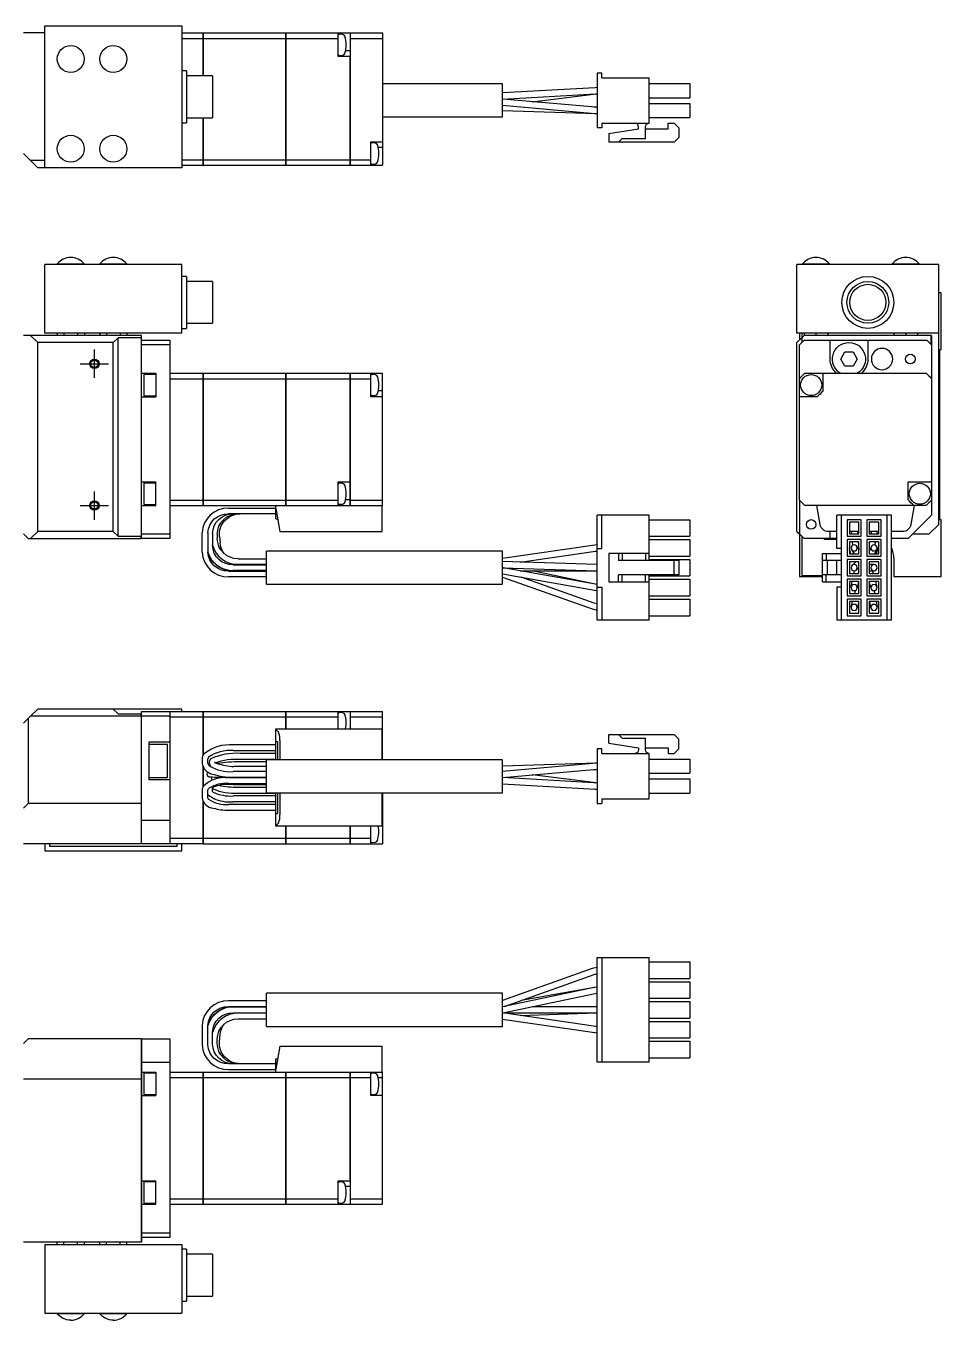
# Model space of a CAD drawing. Extents: x -1 to 434, y -8 to 284.
# Drawn here: x 240.2 to 433.9, y 10 to 283.9 of the extents above; entities that cross this region are included whole.
import ezdxf

# ---------------------------------------------------------------- set-up
doc = ezdxf.new("R2010")
doc.units = 0
doc.header["$LTSCALE"] = 0.5
doc.linetypes.add('CENTER', pattern=[50.8, 31.75, -6.35, 6.35, -6.35])
for name, color, linetype in [('MSM_CENTER', 1, 'CENTER'), ('MSM_CONTINUOUS', 7, 'CONTINUOUS'), ('MSM_NARROW', 5, 'CONTINUOUS')]:
    doc.layers.add(name, color=color, linetype=linetype)

msp = doc.modelspace()

# ---------------------------------------------------------------- linework, layer by layer
at = {"layer": 'MSM_CENTER'}
for p, q in [((254.7, 209.36), (254.7, 215.36)), ((251.7, 212.36), (257.7, 212.36)), ((254.7, 179.36), (254.7, 185.36)), ((251.7, 182.36), (257.7, 182.36))]:
    msp.add_line(p, q, dxfattribs=at)
at = {"layer": 'MSM_CONTINUOUS'}
for p, q in [((244.2, 282.36), (239.7, 282.36)), ((244.2, 283.86), (273.2, 283.86)), ((244.2, 253.86), (244.2, 283.86)), ((273.2, 283.86), (273.2, 253.86)), ((273.2, 282.36), (277.69, 282.36)), ((277.69, 273.29), (277.69, 282.36)), ((277.7, 282.36), (277.7, 273.29)), ((277.7, 282.36), (295.19, 282.36)), ((295.19, 254.36), (295.19, 282.36)), ((295.2, 282.35), (295.19, 282.35)), ((295.2, 282.36), (295.2, 254.36)), ((295.2, 282.36), (308.8, 282.36)), ((306.3, 277.36), (306.3, 282.36)), ((307.29, 282.03), (306.52, 282.1)), ((308.81, 282.36), (308.81, 254.36)), ((308.81, 282.36), (315.7, 282.36)), ((315.7, 282.36), (315.7, 254.36)), ((273.2, 281.21), (277.69, 281.21)), ((277.7, 281.21), (295.19, 281.21)), ((295.2, 281.2), (295.19, 281.2)), ((295.2, 281.21), (306.3, 281.21)), ((308.81, 281.21), (315.7, 281.21)), ((308.8, 277.36), (306.3, 277.36)), ((306.52, 277.63), (307.29, 277.7)), ((308.8, 278.61), (307.87, 278.61)), ((308.8, 254.36), (308.8, 277.36)), ((274.2, 274.36), (273.2, 274.36)), ((274.2, 274.36), (274.2, 263.36)), ((279.7, 273.29), (274.2, 273.29)), ((277.7, 273.43), (277.69, 273.42)), ((279.7, 273.29), (279.7, 264.44)), ((341.1, 271.6), (315.7, 271.6)), ((341.1, 264.6), (341.1, 271.6)), ((362.1, 273.86), (361.1, 273.86)), ((361.1, 273.86), (361.1, 262.26)), ((362.1, 272.86), (362.1, 273.86)), ((362.1, 272.86), (372.1, 272.86)), ((372.1, 263.26), (372.1, 272.86)), ((372.1, 271.66), (380.7, 271.66)), ((380.7, 271.66), (380.7, 268.66)), ((360.68, 270.79), (341.1, 269.67)), ((341.1, 268.36), (360.76, 269.49)), ((347.33, 267.82), (360.88, 269.48)), ((361.1, 270.81), (360.68, 270.79)), ((360.76, 269.49), (361.1, 269.51)), ((361.09, 269.5), (361.1, 269.5)), ((372.1, 268.66), (380.7, 268.66)), ((341.1, 267.06), (360.63, 265.35)), ((341.1, 265.97), (360.97, 265.32)), ((360.75, 266.65), (341.13, 268.37)), ((361.1, 266.63), (360.33, 266.68)), ((361.1, 266.62), (360.75, 266.65)), ((372.1, 267.46), (380.7, 267.46)), ((380.7, 267.46), (380.7, 264.46)), ((273.2, 263.36), (274.2, 263.36)), ((274.2, 264.44), (279.7, 264.44)), ((277.69, 254.36), (277.69, 264.44)), ((277.69, 263.66), (277.7, 263.64)), ((277.7, 264.44), (277.7, 254.36)), ((315.7, 264.6), (341.1, 264.6)), ((360.63, 265.35), (361.1, 265.32)), ((360.97, 265.32), (361.1, 265.31)), ((362.1, 263.26), (372.1, 263.26)), ((362.1, 263.26), (362.1, 262.26)), ((372.1, 264.46), (380.7, 264.46)), ((376.1, 263.26), (377.4, 263.26)), ((376.1, 262.06), (376.1, 263.26)), ((377.4, 263.26), (378.4, 262.26)), ((362.1, 262.26), (361.1, 262.26)), ((363.6, 261.06), (369.85, 262.06)), ((363.6, 261.06), (363.6, 259.26)), ((369.85, 262.06), (369.85, 262.51)), ((371.35, 260.06), (371.35, 262.51)), ((371.35, 262.06), (376.1, 262.06)), ((378.4, 260.26), (377.4, 259.26)), ((378.4, 262.26), (378.4, 260.26)), ((313.2, 254.36), (313.2, 259.36)), ((313.2, 259.36), (315.7, 259.36)), ((314.18, 259.03), (313.41, 259.1)), ((315.7, 258.11), (314.76, 258.11)), ((377.4, 259.26), (363.6, 259.26)), ((365.6, 259.26), (366.4, 260.06)), ((366.4, 260.06), (371.35, 260.06)), ((242.7, 253.86), (239.7, 256.86)), ((244.2, 255.36), (241.2, 255.36)), ((273.2, 255.52), (277.69, 255.52)), ((277.7, 255.52), (295.19, 255.52)), ((295.2, 255.52), (295.19, 255.52)), ((295.2, 255.52), (308.8, 255.52)), ((308.81, 255.52), (313.2, 255.52)), ((313.41, 254.63), (314.18, 254.7)), ((273.2, 253.86), (242.7, 253.86)), ((273.2, 254.36), (277.69, 254.36)), ((277.7, 254.36), (295.19, 254.36)), ((295.2, 254.37), (295.19, 254.37)), ((295.2, 254.36), (308.8, 254.36)), ((308.81, 254.36), (315.7, 254.36)), ((273.2, 233.36), (244.2, 233.36)), ((244.2, 218.86), (244.2, 233.36)), ((246.85, 233.52), (252.55, 233.52)), ((246.85, 233.52), (246.85, 233.36)), ((252.55, 233.36), (252.55, 233.52)), ((255.85, 233.52), (261.55, 233.52)), ((255.85, 233.52), (255.85, 233.36)), ((261.55, 233.36), (261.55, 233.52)), ((273.2, 218.86), (273.2, 233.36)), ((403.4, 218.86), (403.4, 233.36)), ((433.4, 233.36), (403.4, 233.36)), ((404.55, 233.52), (410.25, 233.52)), ((404.55, 233.52), (404.55, 233.36)), ((410.25, 233.36), (410.25, 233.52)), ((423.55, 233.52), (429.25, 233.52)), ((423.55, 233.52), (423.55, 233.36)), ((429.25, 233.36), (429.25, 233.52)), ((433.4, 178.36), (433.4, 233.36)), ((274.2, 230.86), (273.2, 230.86)), ((274.2, 230.86), (274.2, 219.86)), ((279.7, 229.78), (274.2, 229.78)), ((279.7, 229.78), (279.7, 220.93)), ((433.9, 227.36), (433.4, 227.36)), ((433.9, 215.36), (433.9, 227.36)), ((273.2, 219.86), (274.2, 219.86)), ((274.2, 220.93), (279.7, 220.93)), ((264.7, 218.36), (239.7, 218.36)), ((242.7, 216.86), (241.2, 218.36)), ((258.7, 216.86), (242.7, 216.86)), ((242.7, 176.86), (242.7, 216.86)), ((273.2, 218.86), (244.2, 218.86)), ((246.82, 218.86), (246.82, 218.36)), ((248.26, 218.86), (248.26, 218.36)), ((251.15, 218.86), (251.15, 218.36)), ((252.59, 218.86), (252.59, 218.36)), ((255.82, 218.86), (255.82, 218.36)), ((257.26, 218.86), (257.26, 218.36)), ((259.7, 217.86), (258.7, 216.86)), ((258.7, 176.86), (258.7, 216.86)), ((259.7, 175.86), (259.7, 217.86)), ((264.7, 217.86), (259.7, 217.86)), ((260.15, 218.86), (260.15, 218.36)), ((261.59, 218.86), (261.59, 218.36)), ((264.7, 175.36), (264.7, 218.36)), ((264.7, 217.36), (270.7, 217.36)), ((270.7, 216.36), (264.7, 216.36)), ((270.7, 217.36), (270.7, 175.36)), ((433.4, 218.86), (403.4, 218.86)), ((404.4, 217.86), (403.4, 216.86)), ((403.4, 176.86), (403.4, 216.86)), ((403.9, 218.86), (403.9, 217.36)), ((404.9, 217.36), (403.9, 216.36)), ((403.9, 209.25), (403.9, 216.36)), ((404.4, 218.86), (404.4, 216.86)), ((404.9, 218.36), (404.4, 217.86)), ((404.9, 218.86), (404.9, 218.36)), ((431.9, 218.36), (404.9, 218.36)), ((404.9, 217.36), (430.9, 217.36)), ((407.4, 218.86), (407.4, 218.36)), ((409.9, 218.86), (409.9, 218.36)), ((410.4, 213.36), (410.4, 217.36)), ((418.4, 217.36), (418.4, 213.36)), ((423.9, 218.86), (423.9, 218.36)), ((426.4, 218.86), (426.4, 218.36)), ((428.9, 218.86), (428.9, 218.36)), ((431.9, 216.36), (430.9, 217.36)), ((431.8, 216.46), (431.8, 218.36)), ((431.9, 218.36), (431.9, 209.24)), ((412.67, 213.36), (413.54, 214.86)), ((413.54, 214.86), (415.27, 214.86)), ((415.27, 214.86), (416.13, 213.36)), ((433.6, 215.36), (433.9, 215.36)), ((433.6, 179.36), (433.6, 215.36)), ((413.54, 211.86), (412.67, 213.36)), ((415.27, 211.86), (413.54, 211.86)), ((416.13, 213.36), (415.27, 211.86)), ((264.7, 210.36), (267.7, 210.36)), ((265.2, 210.11), (265.2, 205.61)), ((267.7, 210.11), (265.2, 210.11)), ((267.7, 210.36), (267.7, 205.36)), ((270.7, 210.36), (277.69, 210.36)), ((270.7, 209.2), (277.69, 209.2)), ((277.69, 182.36), (277.69, 210.36)), ((277.7, 210.36), (295.19, 210.36)), ((277.7, 210.36), (277.7, 182.36)), ((277.7, 209.2), (295.19, 209.2)), ((295.19, 182.36), (295.19, 210.36)), ((295.2, 210.35), (295.19, 210.35)), ((295.2, 209.2), (295.19, 209.2)), ((295.2, 210.36), (308.8, 210.36)), ((295.2, 210.36), (295.2, 182.36)), ((295.2, 209.2), (308.8, 209.2)), ((308.8, 182.36), (308.8, 210.36)), ((308.81, 210.36), (315.7, 210.36)), ((308.81, 210.36), (308.81, 182.36)), ((308.81, 209.2), (313.2, 209.2)), ((313.2, 205.36), (313.2, 210.36)), ((314.18, 210.02), (313.41, 210.09)), ((315.7, 182.36), (315.7, 210.36)), ((403.9, 183.51), (403.9, 209.2)), ((405.06, 210.36), (430.75, 210.36)), ((408.9, 210.36), (408.9, 206.61)), ((431.9, 209.2), (431.9, 183.51)), ((265.2, 205.61), (267.7, 205.61)), ((313.41, 205.63), (314.18, 205.69)), ((315.7, 206.61), (314.76, 206.61)), ((264.7, 205.36), (267.7, 205.36)), ((315.7, 205.36), (313.2, 205.36)), ((407.65, 205.36), (403.9, 205.36)), ((264.7, 187.36), (267.7, 187.36)), ((265.2, 187.11), (265.2, 182.61)), ((267.7, 187.11), (265.2, 187.11)), ((267.7, 182.36), (267.7, 187.36)), ((306.3, 187.36), (308.8, 187.36)), ((306.3, 182.36), (306.3, 187.36)), ((307.29, 187.02), (306.52, 187.09)), ((426.9, 187.36), (431.9, 187.36)), ((426.9, 183.61), (426.9, 187.36)), ((270.7, 183.51), (277.69, 183.51)), ((277.7, 183.51), (295.19, 183.51)), ((295.2, 183.51), (295.19, 183.51)), ((295.2, 183.51), (306.3, 183.51)), ((308.8, 183.61), (307.87, 183.61)), ((308.81, 183.51), (315.7, 183.51)), ((264.7, 182.36), (267.7, 182.36)), ((265.2, 182.61), (267.7, 182.61)), ((270.7, 182.36), (277.69, 182.36)), ((277.7, 182.36), (315.7, 182.36)), ((283.1, 181.81), (293.1, 181.81)), ((293.1, 179.56), (293.1, 182.36)), ((293.1, 181.76), (293.97, 176.86)), ((295.2, 182.37), (295.19, 182.37)), ((306.52, 182.63), (307.29, 182.69)), ((315.6, 176.86), (315.6, 182.36)), ((403.9, 183.46), (403.9, 167.36)), ((430.75, 182.36), (405.06, 182.36)), ((408.31, 178.34), (407.6, 182.36)), ((428.2, 182.36), (427.49, 178.34)), ((431.9, 183.47), (431.9, 180.36)), ((293.1, 180.61), (283.1, 180.61)), ((285.59, 180.61), (285.35, 180.6)), ((293.1, 179.56), (293.49, 179.56)), ((372.1, 180.31), (361.1, 180.31)), ((361.1, 158.11), (361.1, 180.31)), ((362.1, 173.31), (362.1, 180.31)), ((372.1, 170.71), (372.1, 180.31)), ((372.1, 179.36), (380.7, 179.36)), ((380.7, 179.36), (380.7, 175.86)), ((411.8, 173.31), (411.8, 180.31)), ((423.4, 180.31), (411.8, 180.31)), ((412.8, 158.11), (412.8, 180.31)), ((414, 179.36), (414, 175.86)), ((417, 179.36), (414, 179.36)), ((414.5, 178.86), (414.5, 176.36)), ((416.5, 178.86), (414.5, 178.86)), ((416.5, 176.36), (416.5, 178.86)), ((417, 175.86), (417, 179.36)), ((418.2, 179.36), (418.2, 175.86)), ((421.2, 179.36), (418.2, 179.36)), ((418.7, 178.86), (418.7, 176.36)), ((420.7, 178.86), (418.7, 178.86)), ((420.7, 176.36), (420.7, 178.86)), ((421.2, 175.86), (421.2, 179.36)), ((422.4, 180.31), (422.4, 158.11)), ((423.4, 158.11), (423.4, 180.31)), ((426.9, 175.36), (431.9, 180.36)), ((431.4, 176.36), (433.4, 178.36)), ((433.9, 179.36), (433.6, 179.36)), ((433.9, 167.36), (433.9, 179.36)), ((239.7, 176.36), (240.7, 175.36)), ((240.7, 175.36), (264.6, 175.36)), ((241.2, 175.36), (242.7, 176.86)), ((258.7, 176.86), (242.7, 176.86)), ((258.7, 176.86), (259.7, 175.86)), ((259.7, 175.86), (264.61, 175.86)), ((264.61, 175.37), (264.6, 175.36)), ((264.7, 175.99), (264.61, 175.86)), ((264.61, 175.37), (264.61, 175.86)), ((264.61, 175.37), (264.7, 175.46)), ((264.7, 176.36), (270.7, 176.36)), ((270.7, 175.36), (264.7, 175.36)), ((277.5, 172.51), (277.5, 176.61)), ((278.7, 176.61), (278.7, 172.51)), ((279.7, 176.45), (279.7, 173.97)), ((280.7, 176.3), (280.7, 175.42)), ((281.18, 175.84), (281.3, 174.46)), ((293.97, 176.86), (315.6, 176.86)), ((372.1, 175.86), (380.7, 175.86)), ((403.4, 176.86), (403.9, 176.36)), ((403.9, 176.36), (404.9, 175.36)), ((404.4, 175.86), (404.4, 167.56)), ((411.8, 175.36), (404.9, 175.36)), ((409.2, 175.16), (409.2, 175.36)), ((411.8, 176.86), (410.08, 176.86)), ((410.4, 175.36), (410.4, 176.86)), ((414, 175.86), (417, 175.86)), ((416.5, 176.86), (414.5, 176.86)), ((414.5, 176.36), (416.5, 176.36)), ((415.01, 176.36), (414.96, 176.86)), ((416.17, 176.86), (416.21, 176.36)), ((416.5, 176.48), (416.49, 176.86)), ((418.2, 175.86), (421.2, 175.86)), ((420.7, 176.86), (418.7, 176.86)), ((418.7, 176.36), (420.7, 176.36)), ((418.71, 176.36), (418.78, 176.86)), ((419.16, 176.86), (419.06, 176.36)), ((420.38, 176.86), (420.28, 176.36)), ((425.72, 176.86), (423.4, 176.86)), ((426.9, 175.36), (423.4, 175.36)), ((427.9, 176.36), (431.4, 176.36)), ((278.71, 172.51), (278.7, 172.55)), ((291.1, 165.71), (291.1, 172.71)), ((341.1, 172.71), (291.1, 172.71)), ((360.63, 174), (341.1, 171.16)), ((341.1, 165.71), (341.1, 172.71)), ((344.81, 170.39), (360.78, 172.7)), ((361.1, 174.04), (360.6, 173.99)), ((360.78, 172.7), (361.1, 172.74)), ((361.1, 173.31), (362.1, 173.31)), ((372.1, 175.16), (380.7, 175.16)), ((380.7, 175.16), (380.7, 171.66)), ((411.8, 175.16), (409.2, 175.16)), ((412.8, 173.31), (411.8, 173.31)), ((414, 175.16), (414, 171.66)), ((417, 175.16), (414, 175.16)), ((414.5, 174.66), (414.5, 172.16)), ((416.5, 174.66), (414.5, 174.66)), ((414.76, 172.16), (414.5, 173.34)), ((414.72, 172.34), (414.5, 172.85)), ((414.94, 173.07), (415.5, 172.16)), ((415.21, 173.99), (415.15, 174.66)), ((416.5, 173.01), (416.06, 173.74)), ((416.35, 174.66), (416.49, 173.02)), ((416.5, 172.16), (416.5, 174.66)), ((417, 171.66), (417, 175.16)), ((418.2, 175.16), (418.2, 171.66)), ((421.2, 175.16), (418.2, 175.16)), ((418.7, 174.66), (418.7, 172.16)), ((420.7, 174.66), (418.7, 174.66)), ((418.7, 174.47), (418.74, 174.66)), ((419.1, 173.65), (418.7, 172.65)), ((419.96, 174.66), (419.84, 174.04)), ((419.9, 172.16), (420.3, 173.17)), ((420.7, 173.94), (420.13, 172.16)), ((420.7, 172.16), (420.7, 174.66)), ((421.2, 171.66), (421.2, 175.16)), ((283.39, 169.96), (283.36, 169.97)), ((283.36, 169.97), (283.39, 169.96)), ((284.1, 169.91), (283.39, 169.96)), ((283.39, 169.96), (284.6, 169.81)), ((291.1, 169.91), (284.1, 169.91)), ((284.1, 169.81), (291.1, 169.81)), ((285.1, 171.11), (291.1, 171.11)), ((361.01, 169.86), (341.1, 170.51)), ((361.1, 169.86), (361.01, 169.86)), ((363.6, 172.21), (363.6, 166.21)), ((372.1, 172.21), (363.6, 172.21)), ((365.6, 172.21), (365.6, 170.71)), ((378.4, 170.71), (365.6, 170.71)), ((366.4, 172.21), (366.4, 170.71)), ((371.35, 172.21), (371.35, 170.71)), ((372.1, 171.66), (380.7, 171.66)), ((372.1, 170.96), (380.7, 170.96)), ((377.4, 167.71), (377.4, 170.71)), ((378.4, 170.71), (378.4, 167.71)), ((380.7, 170.96), (380.7, 167.46)), ((408.8, 166.21), (408.8, 172.21)), ((408.8, 172.21), (412.8, 172.21)), ((412.8, 170.71), (408.8, 170.71)), ((409.6, 172.21), (409.6, 170.71)), ((409.8, 170.71), (409.8, 167.71)), ((411.8, 167.71), (411.8, 170.71)), ((414, 171.66), (417, 171.66)), ((414, 170.96), (414, 167.46)), ((417, 170.96), (414, 170.96)), ((414.5, 172.16), (416.5, 172.16)), ((416.5, 170.46), (414.5, 170.46)), ((414.5, 170.46), (414.5, 167.96)), ((415.76, 170.38), (415.05, 169.67)), ((415.36, 172.16), (415.34, 172.42)), ((416.5, 167.96), (416.5, 170.46)), ((417, 167.46), (417, 170.96)), ((418.2, 171.66), (421.2, 171.66)), ((421.2, 170.96), (418.2, 170.96)), ((418.2, 170.96), (418.2, 167.46)), ((418.7, 172.16), (420.7, 172.16)), ((420.7, 170.46), (418.7, 170.46)), ((418.7, 170.46), (418.7, 167.96)), ((419.7, 169.86), (418.7, 169.86)), ((420.7, 167.96), (420.7, 170.46)), ((421.2, 167.46), (421.2, 170.96)), ((423.9, 171.26), (423.9, 167.36)), ((283.1, 168.51), (291.1, 168.51)), ((291.1, 167.31), (283.1, 167.31)), ((291.1, 168.61), (284.1, 168.61)), ((341.1, 169.21), (360.97, 168.56)), ((341.1, 167.9), (360.55, 164.45)), ((341.1, 167.22), (360.07, 160.49)), ((360.78, 165.73), (341.18, 169.2)), ((344.82, 168.56), (361.1, 168.56)), ((360.5, 161.71), (345.05, 167.2)), ((360.71, 165.75), (347.36, 168.56)), ((360.97, 168.56), (361.1, 168.56)), ((365.6, 166.21), (365.6, 167.71)), ((378.4, 167.71), (365.6, 167.71)), ((366.4, 166.21), (366.4, 167.71)), ((371.35, 166.21), (371.35, 167.71)), ((372.1, 158.11), (372.1, 167.71)), ((372.1, 167.46), (380.7, 167.46)), ((403.9, 167.36), (408.8, 167.36)), ((404.4, 167.56), (408.8, 167.56)), ((412.8, 167.71), (408.8, 167.71)), ((409.6, 166.21), (409.6, 167.71)), ((414, 167.46), (417, 167.46)), ((414.5, 167.96), (416.5, 167.96)), ((415.49, 168.56), (415.38, 167.96)), ((415.96, 168.75), (416.5, 169.28)), ((418.2, 167.46), (421.2, 167.46)), ((418.7, 168.56), (419.7, 168.56)), ((418.7, 167.96), (420.7, 167.96)), ((419.57, 167.96), (419.4, 168.56)), ((423.9, 167.36), (433.9, 167.36)), ((291.1, 165.71), (341.1, 165.71)), ((360.55, 164.45), (361.1, 164.37)), ((361.1, 165.69), (360.71, 165.75)), ((361.1, 165.68), (360.78, 165.73)), ((361.1, 165.11), (362.1, 165.11)), ((362.1, 165.11), (362.1, 158.11)), ((363.6, 166.21), (372.1, 166.21)), ((372.1, 166.76), (380.7, 166.76)), ((380.7, 166.76), (380.7, 163.26)), ((408.8, 166.21), (412.8, 166.21)), ((411.8, 165.11), (411.8, 158.11)), ((412.8, 165.11), (411.8, 165.11)), ((417, 166.76), (414, 166.76)), ((414, 166.76), (414, 163.26)), ((416.5, 166.26), (414.5, 166.26)), ((414.5, 166.26), (414.5, 163.76)), ((414.86, 165.13), (415.07, 166.26)), ((415.72, 164.39), (415.56, 163.76)), ((416.39, 166.26), (416.14, 164.89)), ((416.5, 163.76), (416.5, 166.26)), ((417, 163.26), (417, 166.76)), ((421.2, 166.76), (418.2, 166.76)), ((418.2, 166.76), (418.2, 163.26)), ((420.7, 166.26), (418.7, 166.26)), ((418.7, 166.26), (418.7, 163.76)), ((419.07, 164.84), (418.7, 166.2)), ((419.88, 163.76), (419.78, 164.36)), ((420.03, 166.26), (420.33, 165.18)), ((420.7, 163.76), (420.7, 166.26)), ((421.2, 163.26), (421.2, 166.76)), ((361.1, 161.55), (360.49, 161.72)), ((372.1, 163.26), (380.7, 163.26)), ((372.1, 162.56), (380.7, 162.56)), ((380.7, 162.56), (380.7, 159.06)), ((414, 163.26), (417, 163.26)), ((414, 162.56), (414, 159.06)), ((417, 162.56), (414, 162.56)), ((414.5, 163.76), (416.5, 163.76)), ((414.5, 162.06), (414.5, 159.56)), ((416.5, 162.06), (414.5, 162.06)), ((414.87, 160.96), (415.14, 162.06)), ((416.48, 162.06), (416.13, 160.65)), ((416.5, 159.56), (416.5, 162.06)), ((417, 159.06), (417, 162.56)), ((418.2, 163.26), (421.2, 163.26)), ((418.2, 162.56), (418.2, 159.06)), ((421.2, 162.56), (418.2, 162.56)), ((418.7, 163.76), (420.7, 163.76)), ((418.7, 162.06), (418.7, 159.56)), ((420.7, 162.06), (418.7, 162.06)), ((419.06, 160.7), (418.84, 162.06)), ((420.16, 162.06), (420.34, 160.91)), ((420.7, 159.56), (420.7, 162.06)), ((421.2, 159.06), (421.2, 162.56)), ((360.06, 160.49), (361.1, 160.23)), ((360.07, 160.49), (361.1, 160.22)), ((372.1, 159.06), (380.7, 159.06)), ((414, 159.06), (417, 159.06)), ((414.5, 159.56), (416.5, 159.56)), ((418.2, 159.06), (421.2, 159.06)), ((418.7, 159.56), (420.7, 159.56)), ((372.1, 158.11), (361.1, 158.11)), ((423.4, 158.11), (411.8, 158.11)), ((239.7, 136.31), (241.2, 137.81)), ((240.7, 137.31), (240.7, 119.31)), ((241.2, 137.81), (242.7, 139.31)), ((264.6, 137.81), (241.2, 137.81)), ((273.2, 139.31), (242.7, 139.31)), ((258.7, 139.31), (259.7, 138.31)), ((259.7, 138.31), (264.7, 138.31)), ((264.6, 137.81), (264.6, 119.31)), ((264.61, 137.81), (264.6, 137.81)), ((264.61, 137.81), (264.61, 138.31)), ((264.61, 137.81), (264.7, 137.78)), ((264.7, 138.81), (277.69, 138.81)), ((264.7, 110.81), (264.7, 138.81)), ((270.7, 137.81), (264.7, 137.81)), ((270.7, 138.81), (270.7, 110.81)), ((270.7, 137.65), (277.69, 137.65)), ((273.2, 138.81), (273.2, 139.31)), ((277.69, 129.51), (277.69, 138.81)), ((277.7, 138.81), (295.19, 138.81)), ((277.7, 138.81), (277.7, 129.53)), ((277.7, 137.65), (295.19, 137.65)), ((295.19, 135.11), (295.19, 138.81)), ((295.2, 138.8), (295.19, 138.8)), ((295.2, 137.65), (295.19, 137.65)), ((295.2, 138.81), (308.8, 138.81)), ((295.2, 138.81), (295.2, 135.11)), ((295.2, 137.65), (306.3, 137.65)), ((306.3, 135.11), (306.3, 138.81)), ((307.29, 138.47), (306.52, 138.54)), ((308.81, 138.81), (315.7, 138.81)), ((308.81, 138.81), (308.81, 135.11)), ((308.81, 137.65), (315.7, 137.65)), ((315.7, 128.57), (315.7, 138.81)), ((293.1, 135.11), (315.6, 135.11)), ((293.1, 128.57), (293.1, 135.11)), ((293.1, 135), (293.71, 134.4)), ((315.6, 128.57), (315.6, 135.11)), ((270.7, 132.31), (266.2, 132.31)), ((266.2, 132.31), (266.2, 124.31)), ((270.2, 131.81), (266.2, 131.81)), ((270.2, 124.81), (270.2, 131.81)), ((293.1, 131.71), (284.1, 131.71)), ((293.1, 132.41), (293.49, 132.41)), ((293.49, 132.41), (293.49, 128.57)), ((293.97, 132.63), (293.97, 128.57)), ((363.6, 132.11), (363.6, 133.91)), ((363.6, 133.91), (377.4, 133.91)), ((363.6, 132.11), (369.85, 131.11)), ((365.6, 133.91), (366.4, 133.11)), ((366.4, 133.11), (371.35, 133.11)), ((371.35, 130.66), (371.35, 133.11)), ((378.4, 132.91), (377.4, 133.91)), ((378.4, 130.91), (378.4, 132.91)), ((277.5, 128.76), (277.5, 127.8)), ((278.7, 127.79), (278.7, 128.76)), ((284.1, 130.51), (293.1, 130.51)), ((293.1, 129.91), (285.59, 129.91)), ((362.1, 130.91), (361.1, 130.91)), ((361.1, 130.91), (361.1, 119.31)), ((362.1, 129.91), (362.1, 130.91)), ((362.1, 129.91), (372.1, 129.91)), ((369.85, 131.11), (369.85, 130.66)), ((371.35, 131.11), (376.1, 131.11)), ((372.1, 120.31), (372.1, 129.91)), ((376.1, 131.11), (376.1, 129.91)), ((376.1, 129.91), (377.4, 129.91)), ((377.4, 129.91), (378.4, 130.91)), ((277.69, 122.91), (277.69, 127.15)), ((277.7, 127.13), (277.7, 122.92)), ((279.03, 127.77), (279.04, 127.73)), ((279.04, 127.73), (279.11, 127.53)), ((280.22, 127.98), (280.17, 128.14)), ((291.1, 126.06), (284.1, 126.06)), ((291.1, 128.11), (285.56, 128.11)), ((285.59, 128.71), (293.1, 128.71)), ((285.68, 127.15), (285.64, 127.15)), ((291.1, 127.15), (285.66, 127.15)), ((291.1, 121.57), (291.1, 128.57)), ((341.1, 128.57), (291.1, 128.57)), ((341.1, 121.57), (341.1, 128.57)), ((360.97, 127.85), (341.1, 127.2)), ((360.22, 127.78), (341.1, 126.11)), ((341.13, 124.8), (360.33, 126.49)), ((361.1, 127.84), (360.22, 127.78)), ((360.33, 126.49), (361.1, 126.54)), ((361.1, 127.85), (360.64, 127.84)), ((361.1, 127.86), (360.97, 127.85)), ((372.1, 128.71), (380.7, 128.71)), ((380.7, 128.71), (380.7, 125.71)), ((266.2, 124.81), (270.2, 124.81)), ((270.7, 124.31), (266.2, 124.31)), ((278.54, 125.8), (278.5, 125.6)), ((278.66, 125.98), (278.54, 125.8)), ((279.51, 124.94), (279.5, 124.88)), ((279.5, 124.88), (279.5, 124.48)), ((279.5, 124.48), (279.5, 124.44)), ((279.5, 124.44), (279.56, 124.22)), ((282.05, 123.38), (284.1, 123.31)), ((291.1, 124.76), (283.1, 124.76)), ((283.1, 123.56), (291.1, 123.56)), ((284.1, 124.86), (291.1, 124.86)), ((284.1, 123.31), (291.1, 123.31)), ((360.32, 123.7), (341.1, 124.81)), ((341.1, 123.5), (360.68, 122.38)), ((360.88, 123.69), (347.33, 125.35)), ((361.1, 123.67), (360.32, 123.7)), ((372.1, 125.71), (380.7, 125.71)), ((372.1, 124.51), (380.7, 124.51)), ((380.7, 124.51), (380.7, 121.51)), ((277.5, 122.2), (277.5, 120.46)), ((278.7, 120.46), (278.7, 122.2)), ((279.7, 121.86), (279.7, 122.6)), ((293.1, 120.91), (284.1, 120.91)), ((291.1, 122.71), (285.1, 122.71)), ((285.1, 121.51), (293.1, 121.51)), ((291.1, 121.57), (341.1, 121.57)), ((293.1, 114.51), (293.1, 121.57)), ((293.49, 121.57), (293.49, 117.21)), ((293.97, 121.57), (293.97, 116.99)), ((315.6, 114.51), (315.6, 121.57)), ((315.7, 121.57), (315.7, 110.81)), ((360.25, 122.41), (361.1, 122.37)), ((360.54, 122.39), (361.1, 122.36)), ((360.68, 122.38), (361.1, 122.36)), ((372.1, 121.51), (380.7, 121.51)), ((239.7, 118.31), (240.7, 119.31)), ((264.6, 119.31), (240.7, 119.31)), ((264.6, 119.31), (264.61, 119.29)), ((264.61, 119.29), (264.7, 119.33)), ((264.61, 119.29), (264.61, 110.82)), ((277.69, 110.81), (277.69, 119.86)), ((277.7, 119.84), (277.7, 110.81)), ((293.1, 119.11), (283.1, 119.11)), ((283.1, 117.91), (293.1, 117.91)), ((284.1, 119.71), (293.1, 119.71)), ((361.1, 119.31), (362.1, 119.31)), ((362.1, 120.31), (372.1, 120.31)), ((362.1, 120.31), (362.1, 119.31)), ((264.7, 115.81), (270.7, 115.81)), ((293.1, 117.21), (293.49, 117.21)), ((293.71, 115.21), (293.1, 114.61)), ((315.6, 114.51), (293.1, 114.51)), ((295.19, 110.81), (295.19, 114.51)), ((295.2, 114.51), (295.2, 110.81)), ((308.8, 110.81), (308.8, 114.51)), ((308.81, 114.51), (308.81, 110.81)), ((313.2, 110.81), (313.2, 114.51)), ((315.6, 114.56), (315.7, 114.56)), ((264.6, 110.81), (239.7, 110.81)), ((244.2, 110.81), (244.2, 109.31)), ((245.2, 110.81), (245.2, 110.31)), ((245.2, 110.31), (272.2, 110.31)), ((264.7, 110.91), (264.6, 110.81)), ((277.69, 110.81), (264.7, 110.81)), ((270.7, 111.96), (277.69, 111.96)), ((272.2, 110.31), (272.2, 110.81)), ((273.2, 109.31), (273.2, 110.81)), ((277.7, 111.96), (295.19, 111.96)), ((277.7, 110.81), (295.19, 110.81)), ((295.2, 111.96), (295.19, 111.96)), ((295.2, 110.82), (295.19, 110.82)), ((295.2, 111.96), (308.8, 111.96)), ((295.2, 110.81), (308.8, 110.81)), ((308.81, 111.96), (313.2, 111.96)), ((308.81, 110.81), (315.7, 110.81)), ((313.41, 111.07), (314.18, 111.14)), ((244.2, 109.31), (273.2, 109.31)), ((361.1, 64.55), (361.1, 86.75)), ((361.1, 86.75), (372.1, 86.75)), ((362.1, 86.75), (362.1, 64.55)), ((372.1, 64.55), (372.1, 86.75)), ((372.1, 85.8), (380.7, 85.8)), ((380.7, 85.8), (380.7, 82.3)), ((360.07, 84.37), (341.1, 77.64)), ((341.48, 76.39), (360.5, 83.15)), ((361.1, 84.63), (360.07, 84.37)), ((360.49, 83.14), (361.1, 83.31)), ((360.5, 83.15), (361.1, 83.31)), ((372.1, 82.3), (380.7, 82.3)), ((360.44, 80.38), (341.1, 76.31)), ((360.55, 80.41), (345.05, 77.66)), ((361.1, 80.48), (360.44, 80.38)), ((361.1, 80.48), (360.55, 80.41)), ((372.1, 81.6), (380.7, 81.6)), ((380.7, 81.6), (380.7, 78.1)), ((291.1, 77.55), (283.1, 77.55)), ((291.1, 72.15), (291.1, 79.15)), ((341.1, 79.15), (291.1, 79.15)), ((341.1, 72.15), (341.1, 79.15)), ((341.16, 75), (360.71, 79.1)), ((360.71, 79.1), (361.1, 79.17)), ((372.1, 78.1), (380.7, 78.1)), ((372.1, 77.4), (380.7, 77.4)), ((380.7, 77.4), (380.7, 73.9)), ((282.56, 76.15), (282.16, 75.92)), ((283.1, 76.35), (291.1, 76.35)), ((283.39, 74.9), (283.37, 74.89)), ((283.37, 74.89), (283.39, 74.9)), ((283.39, 74.9), (284.6, 75.05)), ((284.1, 74.95), (283.39, 74.9)), ((291.1, 76.25), (284.1, 76.25)), ((284.1, 75.05), (291.1, 75.05)), ((291.1, 74.95), (284.1, 74.95)), ((360.81, 72.15), (341.1, 75.01)), ((341.17, 75), (361.1, 75)), ((344.81, 74.47), (361.01, 75)), ((361.1, 76.3), (347.36, 76.3)), ((277.5, 72.35), (277.5, 68.25)), ((278.7, 68.25), (278.7, 72.35)), ((278.71, 72.35), (278.7, 72.31)), ((285.1, 73.75), (291.1, 73.75)), ((291.1, 72.15), (341.1, 72.15)), ((341.1, 73.69), (360.63, 70.86)), ((361.1, 72.12), (360.78, 72.15)), ((361.1, 72.12), (360.81, 72.15)), ((372.1, 73.9), (380.7, 73.9)), ((372.1, 73.2), (380.7, 73.2)), ((380.7, 73.2), (380.7, 69.7)), ((239.7, 68.5), (240.7, 69.5)), ((264.6, 69.5), (240.7, 69.5)), ((264.6, 69.5), (264.61, 69.49)), ((264.61, 69.49), (264.61, 61.01)), ((264.61, 69.49), (264.7, 69.4)), ((264.7, 69.5), (264.7, 26.5)), ((264.7, 69.5), (270.7, 69.5)), ((270.7, 69.5), (270.7, 27.5)), ((279.7, 68.41), (279.7, 70.89)), ((280.7, 68.56), (280.7, 69.44)), ((281.18, 69.02), (281.3, 70.4)), ((360.63, 70.86), (361.1, 70.81)), ((372.1, 69.7), (380.7, 69.7)), ((372.1, 69), (380.7, 69)), ((380.7, 69), (380.7, 65.5)), ((293.97, 68), (293.1, 63.1)), ((293.97, 68), (315.6, 68)), ((315.6, 62.5), (315.6, 68)), ((270.7, 64.5), (264.7, 64.5)), ((293.1, 64.25), (283.1, 64.25)), ((283.1, 63.05), (293.1, 63.05)), ((285.59, 64.25), (285.35, 64.26)), ((293.1, 62.5), (293.1, 65.3)), ((293.1, 65.3), (293.49, 65.3)), ((372.1, 64.55), (361.1, 64.55)), ((372.1, 65.5), (380.7, 65.5)), ((264.6, 61), (239.7, 61)), ((264.61, 61.01), (264.6, 61)), ((264.6, 61), (264.6, 26.5)), ((264.7, 60.97), (264.61, 61.01)), ((264.7, 62.5), (267.7, 62.5)), ((265.2, 62.25), (265.2, 57.75)), ((267.7, 62.25), (265.2, 62.25)), ((267.7, 62.5), (267.7, 57.5)), ((270.7, 62.5), (277.69, 62.5)), ((270.7, 61.35), (277.69, 61.35)), ((277.69, 34.5), (277.69, 62.5)), ((277.7, 62.5), (308.8, 62.5)), ((277.7, 62.5), (277.7, 34.5)), ((277.7, 61.35), (295.19, 61.35)), ((295.19, 34.5), (295.19, 62.5)), ((295.2, 62.49), (295.19, 62.49)), ((295.2, 61.34), (295.19, 61.34)), ((295.2, 62.5), (295.2, 34.5)), ((295.2, 61.35), (308.8, 61.35)), ((308.8, 39.5), (308.8, 62.5)), ((308.81, 62.5), (315.7, 62.5)), ((308.81, 62.5), (308.81, 34.5)), ((308.81, 61.35), (313.2, 61.35)), ((313.2, 57.5), (313.2, 62.5)), ((314.18, 62.16), (313.41, 62.23)), ((315.7, 61.25), (314.76, 61.25)), ((315.7, 34.5), (315.7, 62.5)), ((265.2, 57.75), (267.7, 57.75)), ((313.41, 57.77), (314.18, 57.84)), ((264.7, 57.5), (267.7, 57.5)), ((315.7, 57.5), (313.2, 57.5)), ((264.7, 39.5), (267.7, 39.5)), ((265.2, 39.25), (265.2, 34.75)), ((267.7, 39.25), (265.2, 39.25)), ((267.7, 34.5), (267.7, 39.5)), ((306.3, 39.5), (308.8, 39.5)), ((306.3, 34.5), (306.3, 39.5)), ((307.29, 39.16), (306.52, 39.23)), ((270.7, 35.66), (277.69, 35.66)), ((277.7, 35.66), (295.19, 35.66)), ((295.2, 35.67), (295.19, 35.67)), ((295.2, 35.66), (306.3, 35.66)), ((308.8, 38.25), (307.87, 38.25)), ((308.8, 38.25), (308.8, 34.51)), ((308.81, 35.66), (315.7, 35.66)), ((264.7, 34.5), (267.7, 34.5)), ((265.2, 34.75), (267.7, 34.75)), ((270.7, 34.5), (277.69, 34.5)), ((277.7, 34.5), (295.19, 34.5)), ((295.2, 34.51), (295.19, 34.51)), ((295.2, 34.5), (308.8, 34.5)), ((306.52, 34.77), (307.29, 34.84)), ((308.81, 34.5), (315.7, 34.5)), ((264.7, 28.5), (270.7, 28.5)), ((270.7, 27.5), (264.7, 27.5)), ((264.7, 26.5), (239.7, 26.5)), ((244.2, 26), (273.2, 26)), ((244.2, 26), (244.2, 11.5)), ((246.82, 26), (246.82, 26.5)), ((248.26, 26), (248.26, 26.5)), ((251.15, 26), (251.15, 26.5)), ((252.59, 26), (252.59, 26.5)), ((255.82, 26), (255.82, 26.5)), ((257.26, 26), (257.26, 26.5)), ((260.15, 26), (260.15, 26.5)), ((261.59, 26), (261.59, 26.5)), ((273.2, 26), (273.2, 11.5)), ((274.2, 25), (273.2, 25)), ((274.2, 25), (274.2, 14)), ((279.7, 23.93), (274.2, 23.93)), ((279.7, 23.93), (279.7, 15.08)), ((273.2, 14), (274.2, 14)), ((274.2, 15.08), (279.7, 15.08)), ((244.2, 11.5), (273.2, 11.5)), ((246.85, 11.5), (246.85, 11.34)), ((252.55, 11.34), (246.85, 11.34)), ((252.55, 11.34), (252.55, 11.5)), ((255.85, 11.5), (255.85, 11.34)), ((261.55, 11.34), (255.85, 11.34)), ((261.55, 11.34), (261.55, 11.5))]:
    msp.add_line(p, q, dxfattribs=at)
for centre, radius in [((249.7, 276.86), 2.85), ((258.7, 276.86), 2.85), ((249.7, 257.86), 2.85), ((258.7, 257.86), 2.85), ((418.4, 225.36), 5.5), ((418.4, 225.36), 4.42), ((418.4, 225.36), 3.82), ((427.4, 213.36), 1.02), ((254.7, 212.36), 0.783), ((406.4, 207.86), 2.23), ((429.4, 184.86), 2.23), ((254.7, 182.36), 0.783), ((406.4, 178.36), 1.02)]:
    msp.add_circle(centre, radius, dxfattribs=at)
at = {"layer": 'MSM_CONTINUOUS', "extrusion": (0, 0, -1)}
for centre, radius in [((-421.4, 213.36), 2.25), ((-415.5, 173.41), 0.65), ((-419.7, 173.41), 0.65), ((-415.5, 169.21), 0.65), ((-419.7, 169.21), 0.65), ((-415.5, 165.01), 0.65), ((-419.7, 165.01), 0.65), ((-415.5, 160.81), 0.65), ((-419.7, 160.81), 0.65)]:
    msp.add_circle(centre, radius, dxfattribs=at)
at = {"layer": 'MSM_CONTINUOUS'}
for centre, radius, start, end in [((306.5, 281.9), 0.2, 85, 180), ((307.25, 281.53), 0.5, 17.6292, 85), ((302, 279.86), 6, 342.3708, 17.6292), ((306.5, 277.83), 0.2, 180, 275), ((307.25, 278.2), 0.5, 275, 342.3708), ((369.1, 262.51), 0.75, 0, 90), ((313.39, 258.9), 0.2, 85, 161.8051), ((314.14, 258.53), 0.5, 17.6292, 85), ((308.89, 256.86), 6, 342.3708, 17.6292), ((313.39, 254.83), 0.2, 198.1949, 275), ((314.14, 255.2), 0.5, 275, 342.3708), ((249.7, 231.16), 3.7, 89.9943, 140.3692), ((249.7, 231.16), 3.7, 39.6308, 90), ((258.7, 231.16), 3.7, 89.9943, 140.3692), ((258.7, 231.16), 3.7, 39.6308, 90), ((407.4, 231.16), 3.7, 90, 140.3692), ((407.4, 231.16), 3.7, 39.6308, 90), ((426.4, 231.16), 3.7, 90, 140.3692), ((426.4, 231.16), 3.7, 39.6308, 90), ((313.39, 209.89), 0.2, 85, 161.8051), ((314.14, 209.52), 0.5, 17.6292, 85), ((308.89, 207.86), 6, 342.3708, 17.6292), ((313.39, 205.83), 0.2, 198.1949, 275), ((314.14, 206.19), 0.5, 275, 342.3708), ((306.5, 186.89), 0.2, 85, 180), ((307.25, 186.52), 0.5, 17.6292, 85), ((302, 184.86), 6, 342.3708, 17.6292), ((282.91, 176.4), 5.41, 87.9657, 177.8137), ((306.5, 182.83), 0.2, 180, 275), ((307.25, 183.19), 0.5, 275, 342.3708), ((285.08, 175.49), 5.59, 195.9654, 270.2921), ((418.9, 171.26), 5, 0, 25.8857), ((282.91, 172.71), 5.41, 182.1273, 272.0933), ((284.03, 174.18), 5.57, 197.3809, 270.7723), ((306.5, 138.34), 0.2, 85, 180), ((307.25, 137.97), 0.5, 17.6292, 85), ((302, 136.31), 6, 348.463, 17.6291), ((289.46, 132.86), 4.51, 356.9565, 19.8759), ((283.35, 123), 8.74, 85.0197, 128.3235), ((279.22, 128.73), 1.72, 139.0024, 178.8954), ((279.32, 128.68), 0.622, 138.9031, 173.0608), ((283.36, 122.82), 7.72, 84.4381, 125.6687), ((279.97, 128.02), 0.978, 128.7039, 194.8652), ((284.66, 117.21), 12.73, 85.8454, 114.6186), ((280.22, 128.24), 2.75, 189.2724, 261.0568), ((279.57, 128), 0.889, 193.8661, 231.118), ((283.52, 134.69), 8.65, 238.5524, 273.8561), ((280.23, 127.97), 1.21, 201.8456, 229.7784), ((280.75, 128.64), 0.846, 231.4689, 266.9127), ((284.82, 101.24), 26.87, 88.4238, 98.8516), ((284.92, 140.9), 13.77, 252.1759, 267.1972), ((284.92, 140.9), 13.77, 272.9984, 272.9996), ((282.26, 118.38), 6.43, 82.4193, 135.037), ((279.13, 125.58), 0.622, 178.1145, 264.9417), ((282.63, 116.45), 7.13, 86.1621, 121.44), ((282.82, 194.84), 69.98, 266.9256, 270.5083), ((283.91, 137.79), 12.93, 251.4264, 270.8555), ((284.81, 109.5), 14.15, 96.6571, 110.3054), ((278.96, 122.19), 1.45, 149.5973, 179.5942), ((279.18, 122.13), 0.476, 123.7324, 171.3862), ((283.17, 126.91), 7.25, 231.9863, 263.6299), ((280.24, 122.18), 0.679, 120.1743, 142.5013), ((279.93, 122.65), 0.266, 210.6087, 235.589), ((280.63, 122.7), 1.25, 222.2163, 230.9064), ((284.27, 132.44), 10.96, 245.8666, 274.385), ((283.58, 129.61), 8.72, 244.6207, 273.4586), ((280.06, 120.94), 2.6, 190.5511, 265.471), ((279.21, 120.57), 0.517, 191.8582, 224.7596), ((282.59, 125.95), 6.86, 236.8577, 274.2662), ((282.99, 129.3), 11.39, 254.0263, 270.5737), ((283.23, 128.11), 8.45, 264.0847, 275.9153), ((289.33, 116.77), 4.64, 340.4546, 2.713), ((308.89, 113.31), 6, 342.3708, 11.5369), ((313.39, 111.27), 0.2, 198.1949, 275), ((314.14, 111.64), 0.5, 275, 342.3708), ((282.91, 72.15), 5.41, 87.9067, 177.8727), ((284.03, 70.68), 5.57, 89.2277, 162.6191), ((285.08, 69.36), 5.59, 89.7079, 164.0685), ((282.91, 68.46), 5.41, 182.1863, 272.0343), ((313.39, 62.03), 0.2, 85, 161.8051), ((314.14, 61.67), 0.5, 17.6292, 85), ((308.89, 60), 6, 342.3708, 17.6292), ((313.39, 57.97), 0.2, 198.1949, 275), ((314.14, 58.33), 0.5, 275, 342.3708), ((306.5, 39.03), 0.2, 85, 180), ((307.25, 38.67), 0.5, 17.6292, 85), ((302, 37), 6, 342.3708, 17.6292), ((306.5, 34.97), 0.2, 180, 275), ((307.25, 35.33), 0.5, 275, 342.3708), ((249.7, 13.7), 3.7, 270, 320.3692), ((258.7, 13.7), 3.7, 270, 320.3692)]:
    msp.add_arc(centre, radius, start, end, dxfattribs=at)
at = {"layer": 'MSM_CONTINUOUS', "extrusion": (0, 0, -1)}
for centre, radius, start, end in [((-372.1, 262.51), 0.75, 0, 90), ((-414.4, 213.36), 3.5, 300.6608, 239.3392), ((-414.4, 213.36), 4, 311.4096, 0), ((-414.4, 213.36), 4, 180, 228.5904), ((-417.9, 196.36), 19, 42.5374, 47.4636), ((-417.9, 196.36), 19, 132.5364, 137.4636), ((-394.86, 219.4), 19, 222.3336, 227.6664), ((-417.9, 196.36), 19, 312.5374, 317.4626), ((-440.95, 196.4), 19, 312.3336, 317.6664), ((-417.9, 196.36), 19, 222.5364, 227.4626), ((-282.92, 176.4), 4.22, 2.8542, 92.5704), ((-283.99, 176.32), 4.29, 1.642, 91.5567), ((-285.06, 176.25), 4.36, 0.5892, 90.5857), ((-285.55, 176.22), 4.39, 355.0821, 90.1308), ((-410.08, 178.66), 1.8, 270, 350), ((-425.72, 178.66), 1.8, 190, 270), ((-285.06, 175.46), 4.36, 269.4314, 359.3937), ((-414.4, 179.36), 3.5, 233.1642, 238.9973), ((-283.99, 174.09), 4.29, 268.4892, 358.3121), ((-285.66, 174.84), 4.37, 322.9581, 354.9542), ((-282.92, 172.73), 4.22, 267.5064, 357.069), ((-284, 173.95), 5.45, 271.1091, 336.0046), ((-284.81, 114.95), 13.78, 70.6907, 93.2092), ((-369.1, 130.66), 0.75, 180, 270), ((-372.1, 130.66), 0.75, 270, 0), ((-284.9, 152.43), 25.29, 268.3223, 271.4809), ((-283.63, 111.37), 13.5, 84.8625, 92.0051), ((-361.41, 128.01), 4.35, 274.0193, 276.9792), ((-284.67, 138.5), 15.8, 268.4424, 283.4128), ((-282.92, 72.13), 4.22, 2.931, 92.4936), ((-284, 70.9), 5.45, 27.2984, 91.1091), ((-283.99, 70.76), 4.29, 1.6879, 91.5108), ((-285.06, 69.39), 4.36, 0.6063, 90.5686), ((-285.66, 70.02), 4.37, 5.0458, 36.9461), ((-285.06, 68.61), 4.36, 269.4143, 359.4108), ((-285.55, 68.64), 4.39, 269.8692, 4.9179), ((-282.92, 68.46), 4.22, 267.4296, 357.1458), ((-283.99, 68.53), 4.29, 268.4433, 358.358), ((-249.7, 13.7), 3.7, 269.9943, 320.3692), ((-258.7, 13.7), 3.7, 269.9943, 320.3692)]:
    msp.add_arc(centre, radius, start, end, dxfattribs=at)
at = {"layer": 'MSM_NARROW'}
for centre in [(254.7, 212.36), (254.7, 182.36)]:
    msp.add_circle(centre, 1, dxfattribs=at)

doc.saveas('drawing.dxf')
